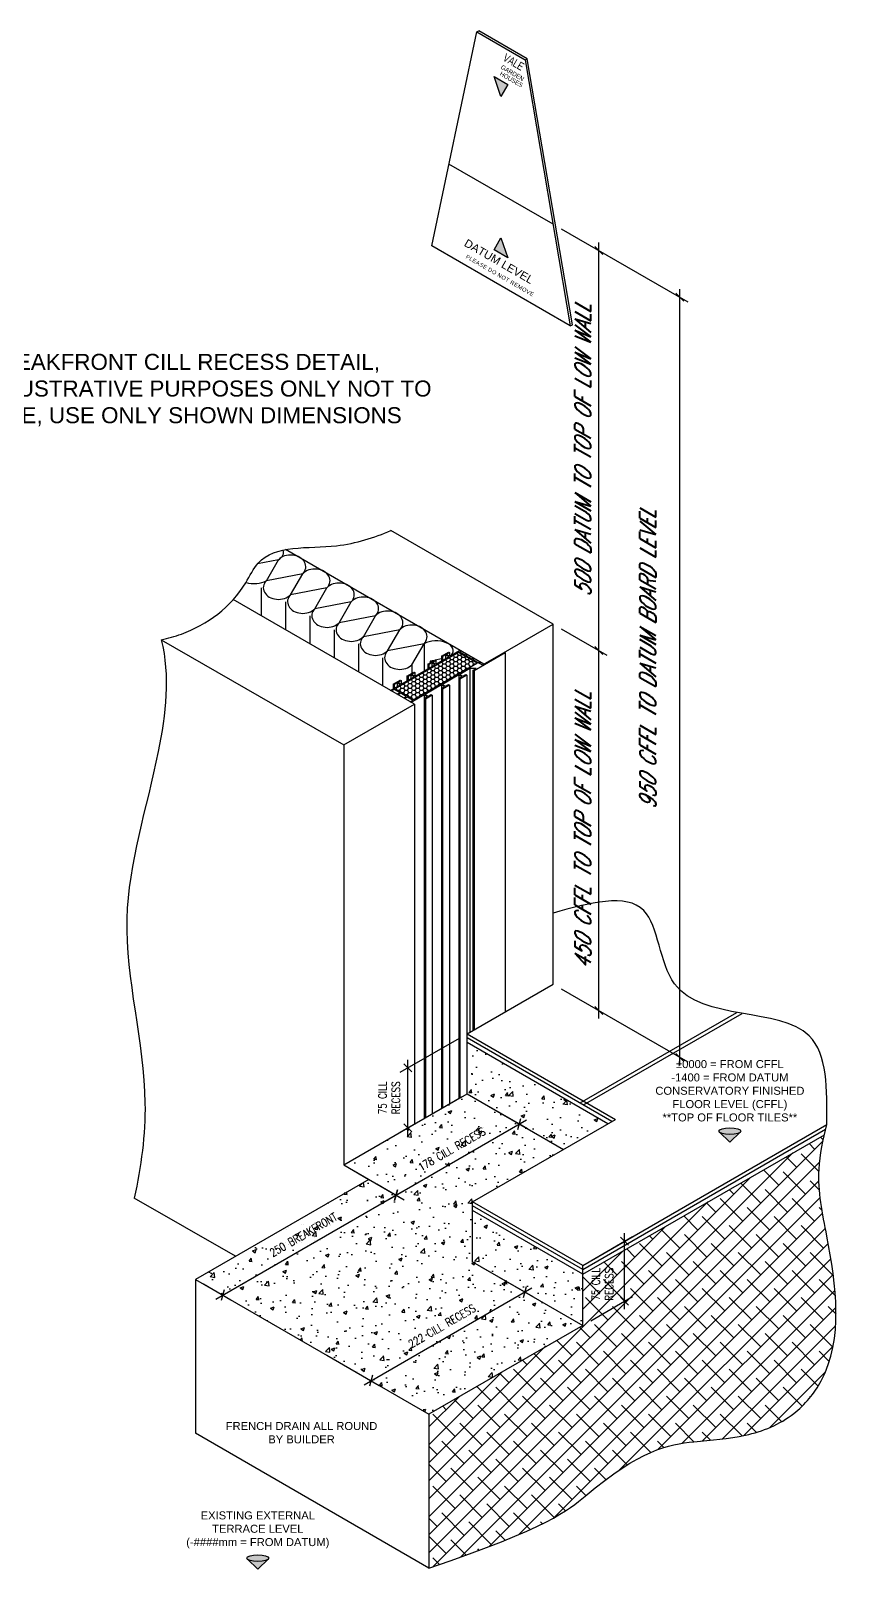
# Model space of a CAD drawing. Header units: millimetres. Extents: x 0 to 23312, y -3206 to 11448.
# Drawn here: x 2054 to 3073, y 5118 to 7041 of the extents above; entities that cross this region are included whole.
import ezdxf

# ---------------------------------------------------------------- set-up
doc = ezdxf.new("R2010")
doc.units = ezdxf.units.MM
doc.header["$LTSCALE"] = 10
doc.header["$PDMODE"] = 35
doc.linetypes.add('CENTER2', pattern=[1.125, 0.75, -0.125, 0.125, -0.125])
for name, color, linetype in [('03 - Datum', 11, 'CENTER2'), ('40 - Detail Outline', 142, 'Continuous'), ('41 - Detail', 7, 'Continuous'), ('42 - Detail Hatch', 251, 'Continuous')]:
    doc.layers.add(name, color=color, linetype=linetype)
doc.styles.add('-30DEGREE', font='romans.shx', dxfattribs={"width": 0.8, "height": 10})
doc.styles.add('1-2', font='romans.shx', dxfattribs={"width": 0.8, "height": 4})
doc.styles.add('30DEGREE', font='romans.shx', dxfattribs={"width": 0.8, "oblique": 30, "height": 10})
doc.dimstyles.new('-30 DEGREE', dxfattribs={"dimtxt": 10, "dimasz": 10, "dimexe": 10, "dimexo": 10, "dimgap": 10, "dimtad": 1, "dimdec": 0, "dimzin": 0, "dimdsep": 46, "dimtxsty": '-30DEGREE', "dimblk": 'OBLIQUE', "dimcen": 10, "dimdle": 10, "dimclrd": 251, "dimclre": 251, "dimclrt": 251, "dimadec": 0, "dimazin": 0, "dimtfac": 1, "dimtdec": 0, "dimtix": 1, "dimtmove": 1, "dimatfit": 3, "dimfxl": 1, "dimtolj": 1, "dimtzin": 0, "dimlwd": 25, "dimarcsym": 0})

# ---------------------------------------------------------------- blocks, each defined once
blk = doc.blocks.new('_Oblique')
at = {"color": 0, "linetype": 'ByBlock', "lineweight": -2}
blk.add_line((-0.5, -0.5), (0.5, 0.5), dxfattribs=at)
blk = doc.blocks.new('*D60')
at = {"layer": '42 - Detail Hatch', "color": 251, "lineweight": 25, "ltscale": 10, "transparency": 16777216}
blk.add_line((2796.032414831917, 5443.229080226418), (2796.032414831917, 5538.229080226418), dxfattribs=at)
at = {"layer": '42 - Detail Hatch', "color": 251, "lineweight": -2, "ltscale": 10, "transparency": 16777216}
for p, q in [((2753.856988261888, 5503.879086343024), (2806.032414831917, 5534.002582918314)), ((2753.856988261888, 5428.879086343024), (2806.032414831917, 5459.002582918314))]:
    blk.add_line(p, q, dxfattribs=at)
at = {"layer": 'Defpoints', "color": 0, "ltscale": 10, "transparency": 16777216}
for p in [(2796.032414831917, 5528.229080226418), (2743.856988261888, 5498.105583651128), (2743.856988261888, 5423.105583651128)]:
    blk.add_point(p, dxfattribs=at)
at = {"layer": '42 - Detail Hatch', "color": 251, "lineweight": 25, "ltscale": 10, "transparency": 16777216, "xscale": 10, "yscale": 10, "zscale": 10}
for p, rotation in [((2796.032414831917, 5528.229080226418), 90), ((2796.032414831917, 5453.229080226418), 270)]:
    blk.add_blockref('_Oblique', p, dxfattribs=dict(at, rotation=rotation))
at = {"layer": '42 - Detail Hatch', "color": 251, "ltscale": 10, "transparency": 16777216, "insert": (2768.42917601612, 5474.518000480399), "char_height": 10, "attachment_point": 5, "rotation": 90, "style": '-30DEGREE'}
blk.add_mtext('\\A1;75 CILL\\PRECESS', dxfattribs=at)
blk = doc.blocks.new('*D61')
at = {"layer": '42 - Detail Hatch', "color": 251, "lineweight": -2, "ltscale": 10, "transparency": 16777216}
for p, q in [((2609.230745829886, 5706.83208095923), (2674.606846498514, 5669.087171639627)), ((2455.07822395625, 5617.83208095923), (2520.454324624879, 5580.087171639627))]:
    blk.add_line(p, q, dxfattribs=at)
at = {"layer": '42 - Detail Hatch', "color": 251, "lineweight": 25, "ltscale": 10, "transparency": 16777216}
blk.add_line((2501.794070587034, 5580.860674331523), (2673.267100536358, 5679.860674331523), dxfattribs=at)
at = {"layer": 'Defpoints', "color": 0, "ltscale": 10, "transparency": 16777216}
for p in [(2599.230745829886, 5712.605583651126), (2664.606846498514, 5674.860674331523), (2445.07822395625, 5623.605583651126)]:
    blk.add_point(p, dxfattribs=at)
at = {"layer": '42 - Detail Hatch', "color": 251, "lineweight": 25, "ltscale": 10, "transparency": 16777216, "xscale": 10, "yscale": 10, "zscale": 10}
for p, rotation in [((2664.606846498514, 5674.860674331523), 29.99999999999919), ((2510.454324624879, 5585.860674331523), 209.9999999999992)]:
    blk.add_blockref('_Oblique', p, dxfattribs=dict(at, rotation=rotation))
at = {"layer": '42 - Detail Hatch', "color": 251, "ltscale": 10, "transparency": 16777216, "insert": (2580.030585561695, 5643.35105538829), "char_height": 10, "attachment_point": 5, "rotation": 29.99999999999919, "style": '-30DEGREE'}
blk.add_mtext('\\A1;178 CILL RECESS', dxfattribs=at)
blk = doc.blocks.new('*D48')
at = {"layer": '42 - Detail Hatch', "color": 251, "lineweight": -2, "ltscale": 10, "transparency": 16777216}
for p, q in [((2589.230745829887, 5781.832080959231), (2515.274238875046, 5739.13327176053)), ((2589.230745829887, 5706.832080959231), (2515.274238875046, 5664.13327176053))]:
    blk.add_line(p, q, dxfattribs=at)
at = {"layer": '42 - Detail Hatch', "color": 251, "lineweight": 25, "ltscale": 10, "transparency": 16777216}
blk.add_line((2525.274238875046, 5659.906774452426), (2525.274238875046, 5754.906774452426), dxfattribs=at)
at = {"layer": 'Defpoints', "color": 0, "ltscale": 10, "transparency": 16777216}
for p in [(2599.230745829887, 5787.605583651128), (2525.274238875046, 5744.906774452426), (2599.230745829887, 5712.605583651128)]:
    blk.add_point(p, dxfattribs=at)
at = {"layer": '42 - Detail Hatch', "color": 251, "lineweight": 25, "ltscale": 10, "transparency": 16777216, "xscale": 10, "yscale": 10, "zscale": 10}
for p, rotation in [((2525.274238875046, 5744.906774452426), 90), ((2525.274238875046, 5669.906774452426), 270)]:
    blk.add_blockref('_Oblique', p, dxfattribs=dict(at, rotation=rotation))
at = {"layer": '42 - Detail Hatch', "color": 251, "ltscale": 10, "transparency": 16777216, "insert": (2501.940905541697, 5707.406774452416), "char_height": 10, "attachment_point": 5, "rotation": 90, "style": '-30DEGREE'}
blk.add_mtext('\\A1;75 CILL\\PRECESS', dxfattribs=at)
blk = doc.blocks.new('*D49')
at = {"layer": '42 - Detail Hatch', "color": 251, "lineweight": -2, "ltscale": 10, "transparency": 16777216}
for p, q in [((2616.15894906016, 5496.832080959228), (2681.535049728787, 5459.087171639627)), ((2423.901309420016, 5385.832080959229), (2489.277410088645, 5348.087171639627))]:
    blk.add_line(p, q, dxfattribs=at)
at = {"layer": '42 - Detail Hatch', "color": 251, "lineweight": 25, "ltscale": 10, "transparency": 16777216}
blk.add_line((2470.617156050801, 5348.860674331524), (2680.195303766631, 5469.860674331523), dxfattribs=at)
at = {"layer": 'Defpoints', "color": 0, "ltscale": 10, "transparency": 16777216}
for p in [(2606.15894906016, 5502.605583651124), (2671.535049728787, 5464.860674331523), (2413.901309420016, 5391.605583651125)]:
    blk.add_point(p, dxfattribs=at)
at = {"layer": '42 - Detail Hatch', "color": 251, "lineweight": 25, "ltscale": 10, "transparency": 16777216, "xscale": 10, "yscale": 10, "zscale": 10}
for p, rotation in [((2671.535049728787, 5464.860674331523), 30.00000000000045), ((2479.277410088645, 5353.860674331524), 210.0000000000005)]:
    blk.add_blockref('_Oblique', p, dxfattribs=dict(at, rotation=rotation))
at = {"layer": '42 - Detail Hatch', "color": 251, "ltscale": 10, "transparency": 16777216, "insert": (2567.906229908715, 5422.35105538829), "char_height": 10, "attachment_point": 5, "rotation": 30.000000000000448, "style": '-30DEGREE'}
blk.add_mtext('\\A1;222 CILL RECESS', dxfattribs=at)
blk = doc.blocks.new('*D50')
at = {"layer": '42 - Detail Hatch', "color": 251, "lineweight": -2, "ltscale": 10, "transparency": 16777216}
for p, q in [((2486.255138492485, 5599.832080959228), (2520.454324624858, 5580.087171639636)), ((2269.748787546381, 5474.83208095923), (2303.947973678754, 5455.087171639638))]:
    blk.add_line(p, q, dxfattribs=at)
at = {"layer": '42 - Detail Hatch', "color": 251, "lineweight": 25, "ltscale": 10, "transparency": 16777216}
blk.add_line((2285.287719640911, 5455.860674331534), (2519.114578662702, 5590.860674331532), dxfattribs=at)
at = {"layer": 'Defpoints', "color": 0, "ltscale": 10, "transparency": 16777216}
for p in [(2476.255138492485, 5605.605583651124), (2510.454324624858, 5585.860674331532), (2259.748787546381, 5480.605583651126)]:
    blk.add_point(p, dxfattribs=at)
at = {"layer": '42 - Detail Hatch', "color": 251, "lineweight": 25, "ltscale": 10, "transparency": 16777216, "xscale": 10, "yscale": 10, "zscale": 10}
for p, rotation in [((2510.454324624858, 5585.860674331532), 30.00000000000037), ((2293.947973678755, 5460.860674331534), 210.0000000000004)]:
    blk.add_blockref('_Oblique', p, dxfattribs=dict(at, rotation=rotation))
at = {"layer": '42 - Detail Hatch', "color": 251, "ltscale": 10, "transparency": 16777216, "insert": (2394.701149151806, 5536.351055388299), "char_height": 10, "attachment_point": 5, "rotation": 30.000000000000373, "style": '-30DEGREE'}
blk.add_mtext('\\A1;250 BREAKFRONT', dxfattribs=at)
blk = doc.blocks.new('*D54')
at = {"layer": '42 - Detail Hatch', "color": 251, "lineweight": -2, "ltscale": 10, "transparency": 16777216}
for p, q in [((2716.617895899149, 6293.832080959226), (2773.947014532013, 6260.733098884138)), ((2716.617895899149, 5843.832080959231), (2773.947014532013, 5810.733098884143))]:
    blk.add_line(p, q, dxfattribs=at)
at = {"layer": '42 - Detail Hatch', "color": 251, "lineweight": 25, "ltscale": 10, "transparency": 16777216}
blk.add_line((2763.947014532013, 5806.506601576039), (2763.947014532013, 6276.506601576034), dxfattribs=at)
at = {"layer": 'Defpoints', "color": 0, "ltscale": 10, "transparency": 16777216}
for p in [(2706.617895899149, 6299.605583651122), (2763.947014532013, 6266.506601576034), (2706.617895899149, 5849.605583651128)]:
    blk.add_point(p, dxfattribs=at)
at = {"layer": '42 - Detail Hatch', "color": 251, "lineweight": 25, "ltscale": 10, "transparency": 16777216, "xscale": 10, "yscale": 10, "zscale": 10}
for p, rotation in [((2763.947014532013, 6266.506601576034), 90), ((2763.947014532013, 5816.506601576039), 270)]:
    blk.add_blockref('_Oblique', p, dxfattribs=dict(at, rotation=rotation))
at = {"layer": '42 - Detail Hatch', "color": 251, "ltscale": 10, "transparency": 16777216, "insert": (2743.947014532015, 6041.506601576035), "char_height": 10, "attachment_point": 5, "rotation": 90, "style": '30DEGREE'}
blk.add_mtext('\\A1;{\\H2x;450 CFFL TO TOP OF LOW WALL}', dxfattribs=at)
blk = doc.blocks.new('*D55')
at = {"layer": '42 - Detail Hatch', "color": 251, "lineweight": -2, "ltscale": 10, "transparency": 16777216}
for p, q in [((2716.617895899149, 6793.832080959233), (2773.947014532013, 6760.733098884145)), ((2716.617895899149, 6293.83208095923), (2773.947014532013, 6260.733098884141))]:
    blk.add_line(p, q, dxfattribs=at)
at = {"layer": '42 - Detail Hatch', "color": 251, "lineweight": 25, "ltscale": 10, "transparency": 16777216}
blk.add_line((2763.947014532013, 6256.506601576038), (2763.947014532013, 6776.506601576041), dxfattribs=at)
at = {"layer": 'Defpoints', "color": 0, "ltscale": 10, "transparency": 16777216}
for p in [(2706.617895899149, 6799.60558365113), (2763.947014532013, 6766.506601576041), (2706.617895899149, 6299.605583651126)]:
    blk.add_point(p, dxfattribs=at)
at = {"layer": '42 - Detail Hatch', "color": 251, "lineweight": 25, "ltscale": 10, "transparency": 16777216, "xscale": 10, "yscale": 10, "zscale": 10}
for p, rotation in [((2763.947014532013, 6766.506601576041), 90), ((2763.947014532013, 6266.506601576038), 270)]:
    blk.add_blockref('_Oblique', p, dxfattribs=dict(at, rotation=rotation))
at = {"layer": '42 - Detail Hatch', "color": 251, "ltscale": 10, "transparency": 16777216, "insert": (2743.947014532015, 6516.506601576037), "char_height": 10, "attachment_point": 5, "rotation": 90, "style": '30DEGREE'}
blk.add_mtext('\\A1;{\\H2x;500 DATUM TO TOP OF LOW WALL}', dxfattribs=at)
blk = doc.blocks.new('*D56')
at = {"layer": '42 - Detail Hatch', "color": 251, "lineweight": -2, "ltscale": 10, "transparency": 16777216}
for p, q in [((2759.995079206315, 6768.788252500151), (2875.120220690811, 6702.320721073585)), ((2759.995079206315, 5818.78825250015), (2875.120220690811, 5752.320721073583))]:
    blk.add_line(p, q, dxfattribs=at)
at = {"layer": '42 - Detail Hatch', "color": 251, "lineweight": 25, "ltscale": 10, "transparency": 16777216}
blk.add_line((2865.120220690811, 5748.094223765479), (2865.120220690811, 6718.094223765481), dxfattribs=at)
at = {"layer": 'Defpoints', "color": 0, "ltscale": 10, "transparency": 16777216}
for p in [(2749.995079206315, 6774.561755192048), (2865.120220690811, 6708.094223765481), (2749.995079206315, 5824.561755192046)]:
    blk.add_point(p, dxfattribs=at)
at = {"layer": '42 - Detail Hatch', "color": 251, "lineweight": 25, "ltscale": 10, "transparency": 16777216, "xscale": 10, "yscale": 10, "zscale": 10}
for p, rotation in [((2865.120220690811, 6708.094223765481), 90), ((2865.120220690811, 5758.094223765479), 270)]:
    blk.add_blockref('_Oblique', p, dxfattribs=dict(at, rotation=rotation))
at = {"layer": '42 - Detail Hatch', "color": 251, "ltscale": 10, "transparency": 16777216, "insert": (2825.120220690794, 6255.094223765479), "char_height": 10, "attachment_point": 5, "rotation": 90, "style": '30DEGREE'}
blk.add_mtext('\\A1;{\\H2x;950 CFFL TO DATUM BOARD LEVEL}', dxfattribs=at)

msp = doc.modelspace()

# ---------------------------------------------------------------- hatches: boundary and pattern name
at = {"layer": '40 - Detail Outline', "ltscale": 10}
h = msp.add_hatch(dxfattribs=at)
h.set_pattern_fill('ANSI38', color=251, scale=5)
h.set_pattern_definition([(45, (-92864.49621000991, 16745.0839190463), (-11.22532015133644, 11.22532015133644), []), (135, (-92864.49621000991, 16745.0839190463), (-33.67596045400932, 11.22532015133644), [39.6875, -23.8125])])
edge = h.paths.add_edge_path()
edge.add_line((2743.856988261873, 5423.105583651124), (2551.599348621731, 5312.10558365113))
edge.add_line((2551.599348621731, 5312.10558365113), (2551.599348621731, 5119.752351091091))
edge.add_spline(control_points=[(2551.599348621731, 5119.752351091091), (2701.562021855917, 5170.310319500106), (2806.977897285073, 5266.393290168391), (2871.784353533596, 5278.165903897872), (2947.801536354379, 5282.22090290963), (3006.909561025383, 5306.115646477632), (3072.916997448756, 5386.785345069795), (3055.723619578883, 5504.14610446167), (3034.500060513296, 5604.894971607572), (3042.47248423717, 5646.961438260335), (3045.639300544393, 5661.339682884139)], knot_values=[37.60130570985804, 37.60130570985804, 37.60130570985804, 37.60130570985804, 66.85458782085135, 165.0664951873218, 229.9225210308296, 295.9706954940116, 349.2401267515318, 530.2604689720953, 614.5237427963617, 658.2394319704632, 658.2394319704632, 658.2394319704632, 658.2394319704632], degree=3, periodic=0)
edge.add_line((3045.639300544393, 5661.339682884138), (2743.856988261873, 5487.105583651162))
edge.add_line((2743.856988261873, 5487.105583651162), (2743.856988261873, 5423.105583651124))
h.paths.add_polyline_path([(2783.927572858915, 5452.918488767915), (2783.927572858915, 5511.319076395464), (2752.930779173326, 5493.423069217074), (2752.930779173326, 5435.022481589524)], flags=24)
at = {"layer": '41 - Detail', "ltscale": 2}
h = msp.add_hatch(dxfattribs=at)
h.set_pattern_fill('HONEY', color=251, angle=360, style=0)
h.set_pattern_definition([(0, (-99219.60445582299, 20061.34085354659), (4.762500000000001, 2.749630644999999), [3.175, -6.35]), (120, (-99219.60445582299, 20061.34085354659), (-4.76249998959419, 2.749630663023392), [3.175, -6.35]), (59.99999999999994, (-99219.60445582299, 20061.34085354659), (1.040581045020604e-08, 5.499261308023389), [-6.35, 3.175])])
h.paths.add_polyline_path([(2611.788114184758, 6250.855583651126), (2588.405428282579, 6264.355583651122), (2509.380610187273, 6218.73058365113), (2532.763296089452, 6205.230583651137)])
at = {"layer": '42 - Detail Hatch', "ltscale": 10}
h = msp.add_hatch(color=9, dxfattribs=at)
h.dxf.hatch_style = 1
h.paths.add_polyline_path([(2632.912579230652, 6984.271224248223), (2650.233087306355, 6974.271224248223), (2641.572833268503, 6959.271224248223)])
h = msp.add_hatch(color=9, dxfattribs=at)
h.dxf.hatch_style = 1
h.paths.add_polyline_path([(2641.572833268503, 6782.271224248223), (2650.233087306341, 6757.271224248223), (2632.912579230652, 6767.271224248223)])
h = msp.add_hatch(dxfattribs=at)
h.set_pattern_fill('AR-CONC', color=256, scale=0.25)
h.set_pattern_definition([(49.99999999999999, (-92864.49621000991, 16745.0839190463), (45.546167249001, -3.984771384725772), [4.7625, -52.3875]), (355, (-92864.49621000991, 16745.0839190463), (-8.810855356242335, 47.76421130975879), [3.81, -41.9101460425]), (100.4514447, (-92860.70070825989, 16744.7518556713), (36.73531177258832, 43.77943797804878), [4.047502199999998, -44.52256114999999]), (46.18420000000002, (-92864.49621000991, 16757.78391904631), (67.76976022303248, -10.51058198318179), [7.14374999999999, -78.58124999999984]), (96.63555760999992, (-92858.8487350099, 16756.9080440463), (59.35103351287575, 61.85653114943038), [6.071255785, -66.78390204]), (351.1841511700001, (-92864.49621000991, 16757.78391904631), (59.35103351624426, 61.85653114638316), [5.7149917675, -62.86493298]), (21, (-92858.1462100099, 16754.60891904631), (37.90359781728312, -25.5662995467719), [4.7625, -52.3875]), (326.0000000000001, (-92858.1462100099, 16754.60891904631), (15.45050708691177, 46.04699153057982), [3.81, -41.91]), (71.45144499999999, (-92854.98757685989, 16752.47839407131), (53.35410481967904, 20.48069222147631), [4.0475022, -44.5224844]), (37.50000000000001, (-92864.49621000991, 16745.0839190463), (0.7721508126479542, 21.13875971828828), [0, -41.402, 0, -42.545, 0, -42.06875]), (7.499999999999999, (-92864.49621000991, 16745.0839190463), (16.70491562757644, 25.04514370452988), [0, -24.257, 0, -40.4495, 0, -16.03375]), (327.5, (-92878.6567100099, 16745.0839190463), (33.89764879171785, -1.432185998168361), [0, -15.875, 0, -49.53, 0, -65.7225]), (317.5, (-92885.00671000991, 16745.0839190463), (37.03229534650451, 6.356622758333257), [0, -20.6375, 0, -32.893, 0, -46.6725])])
h.paths.add_polyline_path([(2599.230745829886, 5776.60558365116), (2599.230745829886, 5712.605583651128), (2719.608276955922, 5643.105583651129), (2775.033902798154, 5675.105583651146)])
h.paths.add_polyline_path([(2719.608276955922, 5643.105583651129), (2599.230745829887, 5712.605583651127), (2445.078223956251, 5623.605583651126), (2476.255138492485, 5605.605583651126), (2259.748787546382, 5480.605583651126), (2551.599348621731, 5312.10558365113), (2743.856988261877, 5423.105583651127), (2606.158949060159, 5502.605583651124), (2606.158949060159, 5577.605583651124)])
h.paths.add_polyline_path([(2743.856988261873, 5423.10558365113), (2743.856988261873, 5487.105583651164), (2606.158949060159, 5566.605583651157), (2606.158949060159, 5502.605583651124)], flags=17)
h.paths.add_polyline_path([(2538.349279081353, 5611.012839179793), (2633.735791412468, 5666.08426775122), (2619.405664393546, 5674.357770443116), (2524.01915206243, 5619.286341871689)], flags=24)
h = msp.add_hatch(color=1, dxfattribs=at)
h.dxf.hatch_style = 1
h.set_gradient(color1=(132, 132, 132), rotation=180, tint=1)
edge = h.paths.add_edge_path()
edge.add_ellipse((2927.564641238551, 5665.842106625718), major_axis=(-13.77837980315537, 0), ratio=0.3005012333512041, start_angle=159.531827007046, end_angle=380.4681729929539)
edge.add_ellipse((2927.564641238551, 5665.842106625718), major_axis=(-13.77837980315537, 0), ratio=0.3005012333512041, start_angle=20.46817299295398, end_angle=159.531827007046)
h = msp.add_hatch(color=1, dxfattribs=at)
h.dxf.hatch_style = 1
h.set_gradient(color1=(132, 132, 132), rotation=180, tint=1)
edge = h.paths.add_edge_path()
edge.add_ellipse((2927.564641238551, 5665.842106625718), major_axis=(-13.77837980315537, 0), ratio=0.3005012333512041, start_angle=20.46817299295401, end_angle=159.531827007046, ccw=False)
edge.add_line((2914.656137673792, 5664.39425545538), (2927.564641238551, 5651.945181609353))
edge.add_line((2927.564641238551, 5651.945181609353), (2940.473144803309, 5664.39425545538))
h = msp.add_hatch(color=1, dxfattribs=at)
h.dxf.hatch_style = 1
h.set_gradient(color1=(132, 132, 132), rotation=180, tint=1)
edge = h.paths.add_edge_path()
edge.add_ellipse((2337.729514204454, 5132.196515287893), major_axis=(-13.77837980315537, 0), ratio=0.3005012333512041, start_angle=159.531827007046, end_angle=380.4681729929539)
edge.add_ellipse((2337.729514204454, 5132.196515287893), major_axis=(-13.77837980315537, 0), ratio=0.3005012333512041, start_angle=20.46817299295398, end_angle=159.531827007046)
h = msp.add_hatch(color=1, dxfattribs=at)
h.dxf.hatch_style = 1
h.set_gradient(color1=(132, 132, 132), rotation=180, tint=1)
edge = h.paths.add_edge_path()
edge.add_ellipse((2337.729514204454, 5132.196515287893), major_axis=(-13.77837980315537, 0), ratio=0.3005012333512041, start_angle=20.46817299295401, end_angle=159.531827007046, ccw=False)
edge.add_line((2324.821010639695, 5130.748664117555), (2337.729514204454, 5118.299590271528))
edge.add_line((2337.729514204454, 5118.299590271528), (2350.638017769212, 5130.748664117555))

# ---------------------------------------------------------------- linework, layer by layer
at = {"layer": '03 - Datum', "linetype": 'Continuous'}
for points in [[(2914.656137673792, 5664.39425545538), (2927.564641238551, 5651.945181609353)], [(2940.473144803309, 5664.39425545538), (2927.564641238551, 5651.945181609353)], [(2324.821010639695, 5130.748664117555), (2337.729514204454, 5118.299590271528)], [(2350.638017769212, 5130.748664117555), (2337.729514204454, 5118.299590271528)]]:
    msp.add_lwpolyline(points, dxfattribs=at)
for centre in [(2927.564641238551, 5665.842106625718), (2337.729514204454, 5132.196515287893)]:
    msp.add_ellipse(centre, major_axis=(-13.77837980315537, 0), ratio=0.3005012333512041, dxfattribs=at)
at = {"layer": '40 - Detail Outline', "ltscale": 10}
msp.add_lwpolyline([(2706.617895899145, 6799.60558365113), (2576.527770637833, 6874.713152489661)], dxfattribs=at)
at = {"layer": '41 - Detail', "color": 9, "ltscale": 10}
for p, q in [((2599.230745829886, 5712.605583651126), (2599.230745829886, 5787.605583651128)), ((2445.078223956251, 5623.605583651126), (2599.230745829886, 5712.605583651126)), ((2606.158949060159, 5577.605583651124), (2784.560182239741, 5680.605583651122)), ((2445.078223956251, 5623.605583651126), (2476.255138492485, 5605.605583651126)), ((2476.255138492485, 5605.605583651126), (2259.748787546382, 5480.605583651126)), ((2309.672352595441, 5509.428967371103), (2183.464280732002, 5582.295231635359)), ((2606.158949060159, 5502.605583651124), (2606.158949060159, 5577.605583651124)), ((2743.856988261873, 5498.10558365113), (2606.158949060159, 5577.605583651124)), ((2606.158949060159, 5502.605583651124), (2743.856988261873, 5423.10558365113)), ((2259.748787546382, 5480.605583651126), (2551.599348621731, 5312.10558365113)), ((2259.748787546382, 5480.605583651126), (2259.748787546382, 5288.252351091078)), ((2743.856988261873, 5423.10558365113), (2743.856988261873, 5498.10558365113))]:
    msp.add_line(p, q, dxfattribs=at)
for points in [[(2728.175373646933, 6672.271224248223), (2554.970292890045, 6772.271224248223), (2611.261944136037, 7039.771224248223), (2671.883722400955, 7004.771224248223)], [(2650.233087306355, 6974.271224248223), (2641.572833268503, 6959.271224248223), (2632.912579230652, 6984.271224248223)]]:
    msp.add_lwpolyline(points, close=True, dxfattribs=at)
for points in [[(2611.261944136037, 7039.771224248223), (2613.860020347398, 7041.271224248223)], [(2730.773449858294, 6673.771224248223), (2674.481798612317, 7006.271224248223), (2613.860020347398, 7041.271224248223)], [(2671.883722400955, 7004.771224248223), (2674.481798612317, 7006.271224248223)], [(2650.233087306341, 6757.271224248223), (2632.912579230652, 6767.271224248223), (2641.572833268503, 6782.271224248223), (2650.233087306341, 6757.271224248223)], [(2728.175373646933, 6672.271224248223), (2730.773449858294, 6673.771224248223)], [(2706.617895899148, 6299.605583651122), (2504.130153959308, 6416.51193596769)], [(2620.015355520704, 6249.605583651122), (2372.139723563462, 6392.716646487184)], [(2533.41281514226, 6199.605583651122), (2307.154547344395, 6330.235855470597)], [(2599.230745829886, 5712.605583651126), (2599.230745829886, 5787.605583651126), (2706.617895899148, 5849.605583651122), (2706.617895899148, 6299.605583651122)], [(2620.015355520704, 6249.605583651122), (2706.617895899148, 6299.605583651122)], [(2217.174141177904, 6280.186067192615), (2445.078223956251, 6148.605583651122), (2445.078223956251, 5623.605583651126)], [(2445.078223956251, 6148.605583651122), (2533.41281514226, 6199.605583651122)], [(2533.41281514226, 6199.605583651122), (2533.41281514226, 5674.605583651126)], [(2599.230745829886, 5787.605583651128), (2784.560182239755, 5680.60558365113)], [(2599.230745829886, 5712.605583651128), (2719.608276955926, 5643.105583651126)], [(2445.078223956251, 5623.605583651126), (2592.302542599613, 5708.605583651133)], [(2743.856988261887, 5498.105583651126), (3048.502062332537, 5673.992499173117)], [(2743.856988261873, 5423.105583651124), (2551.599348621731, 5312.10558365113)], [(2551.599348621731, 5312.105583651133), (2551.599348621731, 5119.752351091091)], [(2551.599348621731, 5119.752351091091), (2259.748787546382, 5288.252351091078)]]:
    msp.add_lwpolyline(points, dxfattribs=at)
at = {"layer": '41 - Detail', "color": 251, "ltscale": 2}
for points in [[(2588.838440984484, 6236.10558365113), (2568.486843995543, 6224.35558365113), (2572.383958312578, 6222.10558365113), (2576.064566278667, 6224.23058365113), (2577.36360438434, 6223.480583651137), (2568.703350346489, 6218.48058365113), (2567.404312240815, 6219.23058365113), (2571.084920206904, 6221.35558365113), (2567.18780588987, 6223.60558365113), (2546.836208900928, 6211.85558365113), (2550.733323217963, 6209.60558365113), (2554.413931184052, 6211.73058365113), (2555.712969289726, 6210.980583651137), (2547.052715251874, 6205.98058365113), (2545.753677146201, 6206.73058365113), (2549.43428511229, 6208.85558365113), (2545.537170795255, 6211.10558365113), (2529.515700825225, 6201.855583651122), (2528.216662719552, 6202.605583651122), (2531.464257983764, 6204.48058365113), (2524.536054753491, 6208.48058365113), (2521.288459489279, 6206.605583651122), (2519.989421383606, 6207.355583651122), (2523.237016647818, 6209.23058365113), (2516.308813417545, 6213.23058365113), (2513.061218153333, 6211.355583651119), (2511.76218004766, 6212.105583651119), (2515.009775311872, 6213.98058365113), (2508.081572081599, 6217.98058365113), (2504.833976817372, 6216.105583651115), (2503.534938711699, 6216.855583651115), (2515.659294364709, 6223.85558365113), (2511.762180047674, 6226.10558365113), (2508.081572081585, 6223.98058365113), (2506.782533975912, 6224.73058365113), (2515.442788013763, 6229.73058365113), (2516.741826119437, 6228.98058365113), (2513.061218153347, 6226.85558365113), (2516.958332470382, 6224.60558365113), (2532.979802440398, 6233.85558365113), (2529.082688123363, 6236.10558365113), (2525.402080157274, 6233.98058365113), (2524.1030420516, 6234.73058365113), (2532.763296089452, 6239.73058365113), (2534.062334195125, 6238.98058365113), (2530.381726229036, 6236.85558365113), (2534.278840546071, 6234.60558365113), (2558.960564553924, 6248.85558365113), (2555.063450236889, 6251.10558365113), (2551.3828422708, 6248.98058365113), (2550.083804165126, 6249.73058365113), (2558.744058202978, 6254.73058365113), (2560.043096308651, 6253.98058365113), (2556.362488342562, 6251.85558365113), (2560.259602659597, 6249.60558365113), (2576.281072629612, 6258.85558365113), (2572.383958312578, 6261.10558365113), (2568.703350346489, 6258.98058365113), (2567.404312240815, 6259.73058365113), (2576.064566278667, 6264.73058365113), (2577.36360438434, 6263.98058365113), (2573.682996418251, 6261.85558365113), (2577.580110735286, 6259.60558365113), (2589.920972739212, 6266.73058365113), (2591.220010844886, 6265.98058365113), (2589.704466388267, 6265.10558365113), (2596.675970888737, 6261.080583651132), (2598.408021696302, 6262.080583651132), (2599.490553451029, 6261.455583651132), (2597.758502643465, 6260.455583651132), (2605.033116035248, 6256.255583651131), (2606.765166842812, 6257.255583651131), (2607.84769859754, 6256.630583651131), (2606.115647789975, 6255.630583651131), (2613.390261181758, 6251.43058365113), (2615.122311989322, 6252.43058365113), (2616.20484374405, 6251.80558365113), (2614.472792936486, 6250.80558365113), (2618.283304713139, 6248.605583651122), (2645.563104932368, 6264.35558365113), (2646.862143038041, 6263.60558365113), (2607.890999867738, 6241.10558365113), (2606.591961762064, 6241.85558365113), (2610.705582430045, 6244.23058365113), (2602.69484744503, 6244.10558365113), (2590.137479090158, 6236.85558365113), (2594.034593407192, 6234.60558365113), (2597.715201373282, 6236.73058365113), (2599.014239478955, 6235.980583651137), (2590.353985441103, 6230.98058365113), (2589.05494733543, 6231.73058365113), (2592.735555301519, 6233.85558365113)], [(2611.788114184758, 6250.855583651126), (2588.405428282579, 6264.355583651122), (2509.380610187273, 6218.73058365113), (2532.763296089452, 6205.230583651137)]]:
    msp.add_lwpolyline(points, close=True, dxfattribs=at)
for points in [[(2646.862143038041, 6263.60558365113), (2646.862143038041, 5815.105583651137)], [(2589.05494733543, 6231.73058365113), (2589.05494733543, 5706.73058365114)], [(2590.353985441103, 6230.98058365113), (2590.353985441103, 5707.480583651137)], [(2599.014239478955, 6235.980583651137), (2599.014239478955, 5787.48058365114)], [(2606.591961762064, 6241.85558365113), (2607.890999867738, 6241.10558365113)], [(2606.591961762064, 6241.85558365113), (2606.591961762064, 5791.855583651137)], [(2607.890999867738, 6241.10558365113), (2607.890999867738, 5792.605583651133)], [(2567.404312240815, 6219.23058365113), (2567.404312240815, 5694.230583651133)], [(2568.703350346489, 6218.48058365113), (2568.703350346489, 5694.980583651137)], [(2577.36360438434, 6223.480583651137), (2577.36360438434, 5699.98058365114)], [(2545.753677146201, 6206.73058365113), (2545.753677146201, 5681.730583651133)], [(2547.052715251874, 6205.98058365113), (2547.052715251874, 5682.480583651137)], [(2555.712969289726, 6210.980583651137), (2555.712969289726, 5687.48058365114)]]:
    msp.add_lwpolyline(points, dxfattribs=at)
at = {"layer": '42 - Detail Hatch', "ltscale": 10}
for points in [[(2348.400179867921, 6353.922678430266), (2363.555624434139, 6380.172678430266), (2337.478948723973, 6375.154219849988)], [(2378.711069000372, 6336.422678430266), (2393.866513566591, 6362.672678430266), (2348.400179867906, 6353.922678430266)], [(2342.122589184783, 6345.172678430266), (2342.122589184783, 6310.047047101016)], [(2372.433478317235, 6327.672678430259), (2372.433478317235, 6292.547047101019)], [(2409.021958132824, 6318.922678430259), (2424.177402699043, 6345.172678430259), (2378.711069000358, 6336.422678430259)], [(2439.332847265276, 6301.422678430259), (2454.488291831495, 6327.672678430259), (2409.02195813281, 6318.922678430259)], [(2402.744367449687, 6310.172678430259), (2402.744367449687, 6275.047047101019)], [(2469.643736397728, 6283.922678430252), (2484.799180963947, 6310.172678430252), (2439.332847265262, 6301.422678430252)], [(2433.055256582139, 6292.672678430252), (2433.055256582139, 6257.547047101019)], [(2499.954625530194, 6266.422678430259), (2515.110070096413, 6292.672678430259), (2469.643736397728, 6283.922678430259)], [(2463.366145714605, 6275.172678430259), (2463.366145714605, 6240.047047101016)], [(2530.265514662646, 6248.922678430266), (2545.420959228865, 6275.172678430266), (2499.95462553018, 6266.422678430266)], [(2545.420959228865, 6275.172678430266), (2545.420959228865, 6241.038488871985)], [(2493.677034847057, 6257.672678430266), (2493.677034847057, 6222.547047101019)], [(2557.893949581045, 6254.239773209418), (2552.998681511989, 6253.297678430277)], [(2552.998681511989, 6253.297678430277), (2554.630437535012, 6252.355583651133)], [(2552.998681511989, 6253.297678430277), (2552.998681511989, 6251.413488871996)], [(2567.404312240815, 6256.070043356653), (2559.169112513945, 6254.485178430274)], [(2530.265514662646, 6248.92267843027), (2530.265514662646, 6238.288488871989)], [(2740.392886646744, 5701.10558365113), (2936.375056655827, 5814.255942262229)], [(2744.723013665669, 5698.60558365113), (2942.991294984717, 5813.075829242433)], [(2780.230055220829, 5678.105583651126), (2599.230745829886, 5782.605583651124)], [(2775.03390279815, 5675.105583651148), (2599.230745829886, 5776.60558365116)], [(2743.856988261873, 5493.105583651124), (3047.185040056964, 5668.232116007781)], [(2743.856988261873, 5487.105583651162), (3045.639300544408, 5661.339682884147)], [(2743.856988261873, 5493.105583651126), (2606.158949060159, 5572.60558365112)], [(2743.856988261873, 5487.105583651164), (2606.158949060159, 5566.605583651157)]]:
    msp.add_lwpolyline(points, dxfattribs=at)
at = {"layer": '42 - Detail Hatch', "ltscale": 2}
for points in [[(2550.083804165126, 6249.73058365113), (2550.083804165126, 6243.73058365113)], [(2555.063450236889, 6251.10558365113), (2555.063450236889, 6246.60558365113)], [(2560.043096308651, 6253.98058365113), (2560.043096308651, 6249.73058365113)], [(2567.404312240815, 6259.73058365113), (2567.404312240815, 6253.73058365113)], [(2568.703350346489, 6258.98058365113), (2568.703350346489, 6254.480583651126)], [(2572.383958312578, 6261.10558365113), (2572.383958312578, 6256.60558365113)], [(2577.36360438434, 6263.98058365113), (2577.36360438434, 6259.73058365113)], [(2524.1030420516, 6234.73058365113), (2524.1030420516, 6228.73058365113)], [(2525.402080157274, 6233.98058365113), (2525.402080157274, 6229.480583651126)], [(2529.082688123363, 6236.10558365113), (2529.082688123363, 6231.60558365113)], [(2534.062334195125, 6238.98058365113), (2534.062334195125, 6234.73058365113)], [(2551.3828422708, 6248.98058365113), (2551.3828422708, 6244.480583651126)], [(2588.838440984484, 6236.10558365113), (2588.838440984484, 5706.60558365114)], [(2602.69484744503, 6244.10558365113), (2602.69484744503, 5789.605583651133)], [(2506.782533975912, 6224.73058365113), (2506.782533975912, 6218.73058365113)], [(2508.081572081585, 6223.98058365113), (2508.081572081585, 6219.480583651126)], [(2511.762180047674, 6226.10558365113), (2511.762180047674, 6221.60558365113)], [(2516.741826119437, 6228.98058365113), (2516.741826119437, 6224.73058365113)], [(2567.40431224083, 6223.480583651133), (2567.40431224083, 5699.98058365114)], [(2545.537170795255, 6211.10558365113), (2545.537170795255, 5681.605583651133)]]:
    msp.add_lwpolyline(points, dxfattribs=at)
at = {"layer": '42 - Detail Hatch', "ltscale": 10}
for centre, major_axis, ratio, start_param, end_param in [((2348.400179867906, 6388.922678430266), (21.43303524935293, 1.083057458928031e-14), 0.5773502691895872, -0.78539816339751, 0.261143807571), ((2378.711069000357, 6371.422678430266), (18.97556115714501, 0.06182892982551759), 0.7680571041654525, -0.6482008404300954, 2.493391813159698), ((2409.021958132809, 6353.922678430259), (18.97556115714501, 0.06182892982551759), 0.7680571041654525, -0.6482008404300954, 2.493391813159698), ((2333.244735301687, 6362.672678430266), (21.43303524935374, 7.865622192080654e-13), 0.5773502691895677, 4.216363236933127, 5.497787143782017), ((2363.555624434138, 6345.172678430266), (18.97507892251489, 0.0613549168894298), 0.7680973467322004, 2.493444600434987, 5.63503725402478), ((2439.332847265261, 6336.422678430259), (18.97556115714501, 0.06182892982551759), 0.7680571041654525, -0.6482008404300954, 2.493391813159698), ((2393.86651356659, 6327.672678430259), (18.97507892251489, 0.0613549168894298), 0.7680973467322004, 2.493444600434987, 5.63503725402478), ((2469.643736397712, 6318.922678430252), (18.97556115714501, 0.06182892982551759), 0.7680571041654525, -0.6482008404300954, 2.493391813159698), ((2424.177402699042, 6310.172678430259), (18.97507892251489, 0.0613549168894298), 0.7680973467322004, 2.493444600434987, 5.63503725402478), ((2499.954625530179, 6301.422678430259), (18.97556115714501, 0.06182892982551759), 0.7680571041654525, -0.6482008404300954, 2.493391813159698), ((2454.488291831494, 6292.672678430252), (18.97507892251489, 0.0613549168894298), 0.7680973467322004, 2.493444600434987, 5.63503725402478), ((2530.265514662631, 6283.922678430266), (18.97556115714501, 0.06182892982551759), 0.7680571041654525, -0.6482008404300954, 2.493391813159698), ((2484.79918096396, 6275.172678430259), (18.97507892251489, 0.0613549168894298), 0.7680973467322004, 2.493444600434987, 5.63503725402478), ((2560.576403795098, 6266.422678430277), (21.43303524935304, 4.724622894851064e-13), 0.5773502691896049, -0.4695237816427296, 2.356194490192386), ((2515.110070096412, 6257.672678430266), (18.97507892251489, 0.0613549168894298), 0.7680973467322004, 2.493444600434987, 5.63503725402478)]:
    msp.add_ellipse(centre, major_axis=major_axis, ratio=ratio, start_param=start_param, end_param=end_param, dxfattribs=at)
for points, knots in [([(2217.17414117789, 6280.186067192612), (2225.635474976018, 6282.060523014654), (2267.07333540059, 6293.270719499877), (2312.887267356313, 6327.075982160874), (2346.790241972496, 6401.12678644605), (2429.693641327216, 6389.577087791349), (2482.893867548989, 6407.963792944676), (2504.130153959308, 6416.51193596769)], [36.34769882126906, 36.34769882126906, 36.34769882126906, 36.34769882126906, 62.34801292292265, 165.1583811446548, 194.3562468223562, 294.7625626954252, 364.7706365913365, 364.7706365913365, 364.7706365913365, 364.7706365913365]), ([(2217.17414117789, 6280.186067192615), (2228.198544296549, 6234.92632241208), (2214.368411370506, 6114.587515176692), (2150.562928485841, 5927.007306982687), (2207.946718172473, 5737.27677867927), (2191.830212523372, 5621.673918406441), (2183.464280731987, 5582.295231635359)], [34.36105444507509, 34.36105444507509, 34.36105444507509, 34.36105444507889, 174.854905447921, 387.8926210607093, 619.346900068496, 739.5686838163573, 739.5686838163573, 739.5686838163573, 739.5686838163573]), ([(2551.599348621731, 5119.752351091091), (2701.562021855917, 5170.310319500106), (2806.977897285073, 5266.393290168391), (2871.784353533596, 5278.165903897872), (2947.801536354379, 5282.22090290963), (3006.909561025383, 5306.115646477632), (3072.916997448756, 5386.785345069795), (3055.723619578883, 5504.14610446167), (3033.619406875467, 5609.075460661505), (3044.238179867036, 5655.393760324354), (3048.502062332537, 5673.99249917311)], [37.60130570985804, 37.60130570985804, 37.60130570985804, 37.60130570985804, 66.85458782085135, 165.0664951873218, 229.9225210308296, 295.9706954940116, 349.2401267515318, 530.2604689720953, 614.5237427963617, 671.0610968659073, 671.0610968659073, 671.0610968659073, 671.0610968659073])]:
    msp.add_open_spline(points, degree=3, knots=knots, dxfattribs=at)
msp.add_spline([(3048.502062332522, 5673.99249917311), (3026.728523543873, 5784.919072461871), (2858.470440549089, 5850.015867390077), (2819.873659128626, 5941.633537538295), (2706.617895899148, 5938.542995394902)], degree=3, dxfattribs=at)

# ---------------------------------------------------------------- texts
at = {"color": 3, "attachment_point": 8, "style": '1-2'}
for s, insert, char_height, width in [('{\\fArial|b0|i0|c0|p34;\\W1;BREAKFRONT CILL RECESS DETAIL,\\PFOR ILLUSTRATIVE PURPOSES ONLY NOT TO SCALE, USE ONLY SHOWN DIMENSIONS}', (2243.548849469761, 6547.043338522421), 20, 693.1686428504785), ('{\\fArial|b0|i0|c0|p34;\\W1;±0000 = FROM CFFL\\P-1400 = FROM DATUM\\PCONSERVATORY FINISHED FLOOR LEVEL (CFFL)\\P**TOP OF FLOOR TILES**}', (2927.564641238551, 5677.871344454892), 10, 193.5456789625626), ('{\\fArial|b0|i0|c0|p34;\\W1;FRENCH DRAIN ALL ROUND BY BUILDER}', (2392.354566835315, 5275.510298183191), 10, 193.5456789625626), ('{\\fArial|b0|i0|c0|p34;\\W1;EXISTING EXTERNAL TERRACE LEVEL\\P(-####mm = FROM DATUM)}', (2337.729514204454, 5144.225753117067), 10, 193.5456789625626)]:
    msp.add_mtext(s, dxfattribs=dict(at, insert=insert, char_height=char_height, width=width))
at = {"layer": '42 - Detail Hatch', "color": 9, "ltscale": 10, "rotation": 330, "style": '-30DEGREE'}
for s, width, insert, char_height, attachment_point in [('\\pxqj;{\\fNew Century Schoolbook|b0|i0|c0|p18;GARDEN}', 16.7297107152408, (2657.980387806798, 6990.60538774712), 5.6, 3), ('\\pxqj;{\\fNew Century Schoolbook|b0|i0|c0|p18;VALE}', 16.7297107152408, (2662.504904365015, 7004.954711760103), 10, 3), ('\\pxqj;{\\fNew Century Schoolbook|b0|i0|c0|p18;HOUSES}', 16.7297107152408, (2656.810777874497, 6982.404731164424), 5.6, 3), ('\\pxqc;{\\fArial|b0|i0|c0|p34;\\W1;DATUM LEVEL}', 159.2885223718476, (2641.572833268503, 6757.271224248223), 10, 2), ('\\pxqc;{\\fArial|b0|i0|c0|p34;\\T1.1;PLEASE DO NOT REMOVE}', 159.2885223718476, (2641.572833268503, 6737.428395426279), 5, 2)]:
    msp.add_mtext_dynamic_manual_height_columns(s, width=width, gutter_width=20, heights=[0], dxfattribs=dict(at, insert=insert, char_height=char_height, attachment_point=attachment_point))

# ---------------------------------------------------------------- dimensions: what is measured, and where the dimension line sits
at = {"layer": '42 - Detail Hatch', "color": 1, "ltscale": 10}
for p1, p2, override, picture, middle in [((2706.617895899148, 6299.605583651122), (2706.617895899148, 6799.605583651126), {"dimpost": ' DATUM TO TOP OF LOW WALL', "dimtxsty": '30DEGREE'}, '*D55', (2743.947014532015, 6516.506601576037)), ((2706.617895899148, 5849.605583651126), (2706.617895899148, 6299.605583651119), {"dimpost": ' CFFL TO TOP OF LOW WALL', "dimtxsty": '30DEGREE'}, '*D54', (2743.947014532015, 6041.506601576035))]:
    dim = msp.add_aligned_dim(p1=p1, p2=p2, distance=-57.32911863286472, text='{\\H2x;<>}', dimstyle='-30 DEGREE', override=override, dxfattribs=at)
    dim.commit()
    dim.dimension.update_dxf_attribs({"geometry": picture, "text_midpoint": middle})
for base, p1, p2, text, override, picture, middle in [((2865.120220690811, 6708.094223765481), (2749.995079206314, 5824.561755192044), (2749.995079206314, 6774.561755192044), '{\\H2x;<>}', {"dimpost": ' CFFL TO DATUM BOARD LEVEL', "dimtxsty": '30DEGREE'}, '*D56', (2845.120220690794, 6255.094223765479)), ((2525.274238875046, 5744.906774452426), (2599.230745829886, 5712.605583651126), (2599.230745829886, 5787.605583651126), '75 CILL\\PRECESS', {"dimpost": ' CILL\\PRECESS'}, '*D48', (2525.274238875031, 5707.406774452416)), ((2796.032414831917, 5528.229080226418), (2743.856988261887, 5423.105583651126), (2743.856988261887, 5498.105583651126), '75 CILL\\PRECESS', {"dimpost": ' CILL\\PRECESS'}, '*D60', (2791.762509349454, 5474.518000480399))]:
    dim = msp.add_linear_dim(base=base, p1=p1, p2=p2, angle=90, text=text, dimstyle='-30 DEGREE', override=override, dxfattribs=at)
    dim.commit()
    dim.dimension.update_dxf_attribs({"geometry": picture, "text_midpoint": middle, "dimtype": 161})
for p1, p2, distance, override, picture, middle in [((2445.078223956251, 5623.605583651126), (2599.230745829886, 5712.605583651126), -65.37610066862959, {"dimpost": ' CILL RECESS'}, '*D61', (2580.030585561695, 5643.35105538829)), ((2259.748787546382, 5480.605583651126), (2476.255138492485, 5605.605583651124), -34.19918613237342, {"dimpost": ' BREAKFRONT'}, '*D50', (2394.701149151806, 5536.351055388299)), ((2413.901309420017, 5391.605583651124), (2606.158949060159, 5502.605583651124), -65.37610066862858, {"dimpost": ' CILL RECESS'}, '*D49', (2567.906229908715, 5422.35105538829))]:
    dim = msp.add_aligned_dim(p1=p1, p2=p2, distance=distance, dimstyle='-30 DEGREE', override=override, dxfattribs=at)
    dim.commit()
    dim.dimension.update_dxf_attribs({"geometry": picture, "text_midpoint": middle})

doc.saveas('drawing.dxf')
